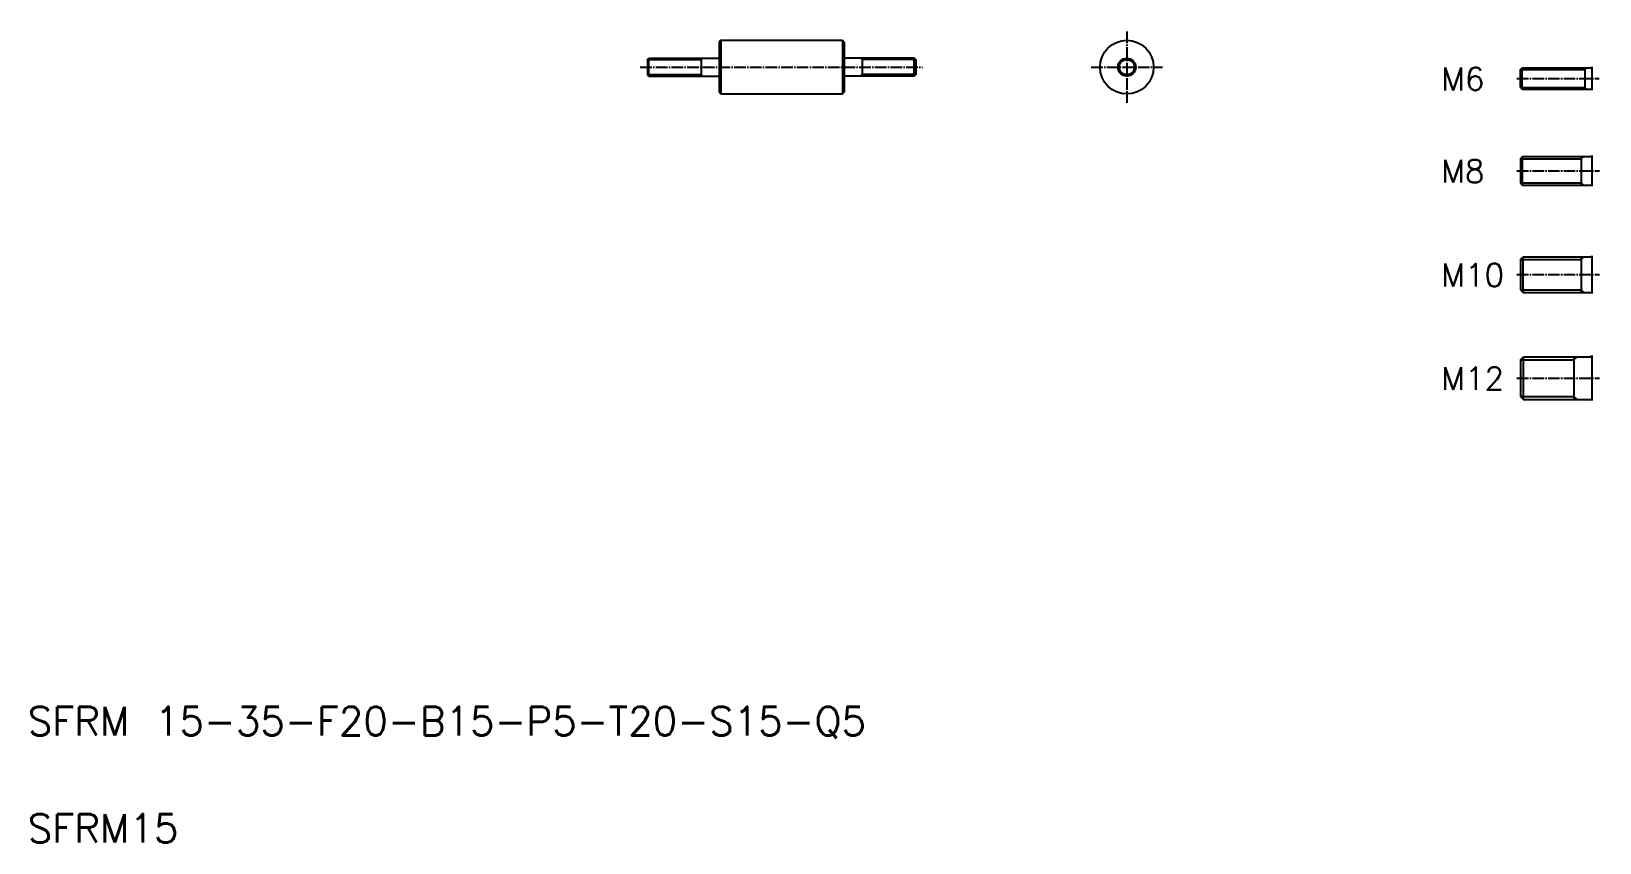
# Model space of a CAD drawing. Extents: x 21 to 460, y 20 to 247.
import ezdxf

# ---------------------------------------------------------------- set-up
doc = ezdxf.new("R2010")
doc.units = 0
doc.header["$LTSCALE"] = 0.25
doc.linetypes.add('CENTER', pattern=[17.5, 13, -1.5, 1.5, -1.5])
doc.layers.get('0').update_dxf_attribs({"linetype": 'CONTINUOUS'})
doc.layers.add('CENTER', color=1, linetype='CENTER')
doc.styles.get("Standard").update_dxf_attribs({"font": 'txt', "bigfont": 'BIGFONT'})

msp = doc.modelspace()

# ---------------------------------------------------------------- linework, layer by layer
at = {"color": 7, "linetype": 'CONTINUOUS'}
for p, q in [((213.85, 244.37), (213.35, 243.87)), ((213.35, 243.87), (213.35, 229.87)), ((213.85, 244.37), (213.85, 229.37)), ((213.85, 244.37), (247.85, 244.37)), ((247.85, 244.37), (247.85, 229.37)), ((247.85, 244.37), (248.35, 243.87)), ((248.35, 243.87), (248.35, 229.87)), ((193.35, 238.97), (193.75, 239.37)), ((193.75, 239.37), (213.15, 239.37)), ((193.75, 234.37), (193.75, 239.37)), ((208.35, 239.37), (208.35, 234.37)), ((267.95, 239.37), (248.55, 239.37)), ((253.35, 239.37), (253.35, 234.37)), ((267.95, 234.37), (267.95, 239.37)), ((268.35, 238.97), (267.95, 239.37)), ((193.35, 234.77), (193.75, 234.37)), ((193.75, 234.37), (213.15, 234.37)), ((267.95, 234.37), (248.55, 234.37)), ((268.35, 234.77), (267.95, 234.37)), ((437.43, 236.19), (437.93, 236.69)), ((437.93, 236.69), (457.13, 236.69)), ((437.93, 230.69), (437.93, 236.69)), ((455.43, 236.69), (455.43, 230.69)), ((213.35, 229.87), (213.85, 229.37)), ((213.85, 229.37), (247.85, 229.37)), ((247.85, 229.37), (248.35, 229.87)), ((437.43, 231.19), (437.93, 230.69)), ((437.93, 230.69), (457.13, 230.69)), ((437.43, 211.24), (438.06, 211.87)), ((438.06, 203.87), (438.06, 211.87)), ((438.06, 211.87), (457.13, 211.87)), ((454.43, 211.87), (454.43, 203.87)), ((437.43, 204.49), (438.06, 203.87)), ((438.06, 203.87), (457.13, 203.87)), ((437.43, 183.09), (438.18, 183.84)), ((438.18, 173.84), (438.18, 183.84)), ((438.18, 183.84), (457.13, 183.84)), ((454.43, 183.84), (454.43, 173.84)), ((437.43, 174.59), (438.18, 173.84)), ((438.18, 173.84), (457.13, 173.84)), ((437.43, 155.02), (438.31, 155.9)), ((438.31, 143.9), (438.31, 155.9)), ((438.31, 155.9), (457.13, 155.9)), ((452.43, 155.9), (452.43, 143.9)), ((437.43, 144.77), (438.31, 143.9)), ((438.31, 143.9), (457.13, 143.9))]:
    msp.add_line(p, q, dxfattribs=at)
at = {"color": 3, "linetype": 'CONTINUOUS'}
for p, q in [((193.35, 238.97), (208.35, 238.97)), ((208.35, 238.97), (208.75, 239.37)), ((253.35, 238.97), (252.95, 239.37)), ((268.35, 238.97), (253.35, 238.97)), ((193.35, 234.77), (208.35, 234.77)), ((208.35, 234.77), (208.75, 234.37)), ((253.35, 234.77), (252.95, 234.37)), ((268.35, 234.77), (253.35, 234.77)), ((437.43, 236.19), (455.43, 236.19)), ((455.43, 236.19), (455.93, 236.69)), ((437.43, 231.19), (455.43, 231.19)), ((455.43, 231.19), (455.93, 230.69)), ((437.43, 211.24), (454.43, 211.24)), ((454.43, 211.24), (455.06, 211.87)), ((437.43, 204.49), (454.43, 204.49)), ((454.43, 204.49), (455.06, 203.87)), ((437.43, 183.09), (454.43, 183.09)), ((454.43, 183.09), (455.18, 183.84)), ((437.43, 174.59), (454.43, 174.59)), ((454.43, 174.59), (455.18, 173.84)), ((437.43, 155.02), (452.43, 155.02)), ((452.43, 155.02), (453.31, 155.9)), ((437.43, 144.77), (452.43, 144.77)), ((452.43, 144.77), (453.31, 143.9))]:
    msp.add_line(p, q, dxfattribs=at)
for p, q in [((193.35, 238.97), (193.35, 234.77)), ((248.35, 240.37), (248.35, 240.37)), ((248.35, 236.87), (248.35, 236.87)), ((268.35, 238.97), (268.35, 234.77)), ((457.43, 236.99), (457.43, 230.39)), ((437.43, 231.19), (437.43, 236.19)), ((437.43, 211.24), (437.43, 204.49)), ((437.43, 183.09), (437.43, 174.59)), ((437.43, 155.02), (437.43, 144.77))]:
    msp.add_line(p, q)
at = {"color": 7}
for p, q in [((457.43, 212.17), (457.43, 203.57)), ((457.43, 184.14), (457.43, 173.54)), ((457.43, 156.2), (457.43, 143.6))]:
    msp.add_line(p, q, dxfattribs=at)
msp.add_circle((327.38, 236.87), 7.5)
at = {"color": 7, "linetype": 'CONTINUOUS'}
msp.add_circle((327.38, 236.87), 2.5, dxfattribs=at)
at = {"color": 3, "linetype": 'CONTINUOUS'}
msp.add_circle((327.38, 236.87), 2.1, dxfattribs=at)
at = {"color": 7, "linetype": 'CONTINUOUS'}
for centre, radius, start, end in [((213.15, 239.57), 0.2, 270, 0), ((248.55, 239.57), 0.2, 180, 270), ((457.13, 236.99), 0.3, 270, 0), ((213.15, 234.17), 0.2, 0, 90), ((248.55, 234.17), 0.2, 90, 180), ((457.13, 230.39), 0.3, 0, 90), ((457.13, 212.17), 0.3, 270, 0), ((457.13, 203.57), 0.3, 0, 90), ((457.13, 184.14), 0.3, 270, 0), ((457.13, 173.54), 0.3, 0, 90), ((457.13, 156.2), 0.3, 270, 0), ((457.13, 143.6), 0.3, 0, 90)]:
    msp.add_arc(centre, radius, start, end, dxfattribs=at)
at = {"layer": 'CENTER', "color": 1, "linetype": 'CENTER'}
for p, q in [((327.38, 246.87), (327.38, 226.87)), ((191.31, 236.87), (270.28, 236.87)), ((317.38, 236.87), (337.38, 236.87)), ((436.42, 233.69), (459.45, 233.69)), ((436.42, 207.87), (459.6, 207.87)), ((436.42, 178.84), (459.6, 178.84)), ((436.42, 149.9), (459.6, 149.9))]:
    msp.add_line(p, q, dxfattribs=at)

# ---------------------------------------------------------------- texts
for s, height, p in [('M6', 6.4, (415.35, 230.38)), ('M8', 6.4, (415.35, 204.57)), ('M10', 6.4, (415.35, 175.54)), ('M12', 6.4, (415.35, 146.6)), ('SFRM 15-35-F20-B15-P5-T20-S15-Q5', 8, (20, 50)), ('SFRM15', 8, (20, 20))]:
    msp.add_text(s, height=height).set_placement(p)

doc.saveas('drawing.dxf')
